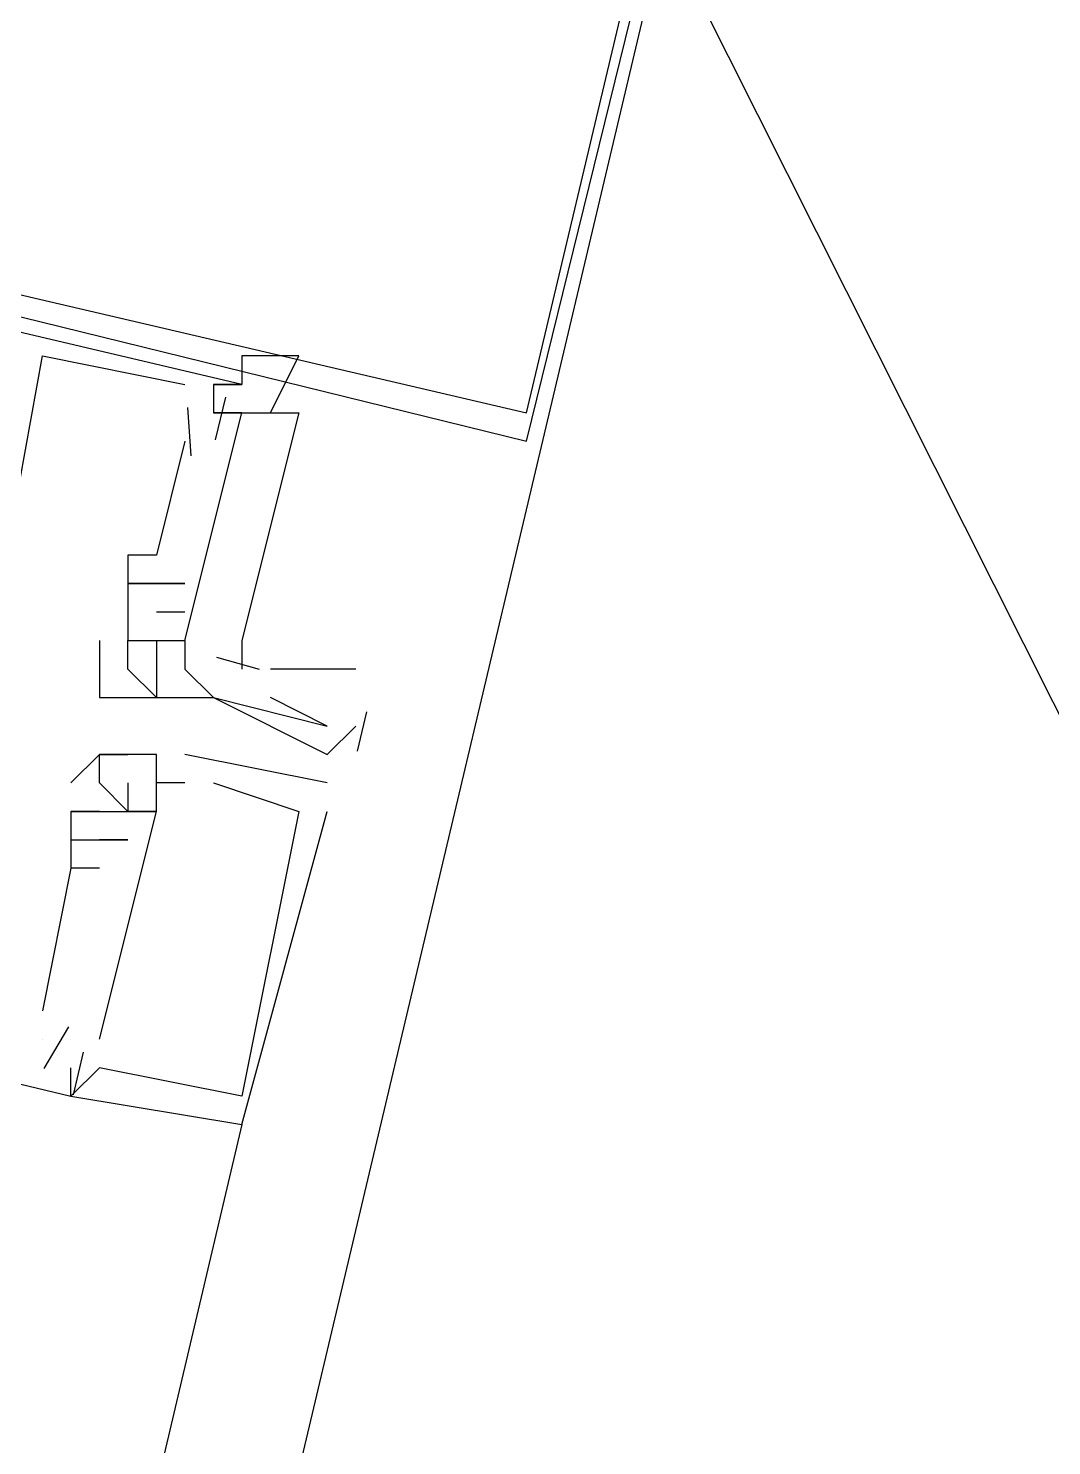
# Model space of a CAD drawing. Header units: feet. Extents: x -84 to 198, y -22 to 181.
# Drawn here: x 123.873 to 124.353, y 143.827 to 144.491 of the extents above; entities that cross this region are included whole.
import ezdxf

# ---------------------------------------------------------------- set-up
doc = ezdxf.new("R2010")
doc.units = ezdxf.units.FT
doc.layers.add('A-LINEA', color=7, linetype='CONTINUOUS')

msp = doc.modelspace()

# ---------------------------------------------------------------- linework, layer by layer
at = {"layer": 'A-LINEA'}
for p, q in [((141.9822, 109.0957), (118.3186, 156.1837)), ((123.88, 144.3378), (123.88, 144.3378)), ((123.88, 144.3378), (123.88, 144.3378)), ((123.88, 144.3378), (123.88, 144.3378)), ((123.9467, 144.3244), (123.9467, 144.3244)), ((123.9467, 144.3244), (123.9467, 144.3244)), ((123.9467, 144.3244), (123.9467, 144.3244)), ((123.96, 144.3244), (123.96, 144.3244)), ((123.96, 144.3244), (123.96, 144.3244)), ((123.96, 144.3244), (123.96, 144.3244)), ((123.9733, 144.3244), (123.9733, 144.3244)), ((123.9733, 144.3244), (123.9733, 144.3244)), ((123.9733, 144.3244), (123.9733, 144.3244)), ((123.9657, 144.3184), (123.9609, 144.2984)), ((123.9657, 144.3184), (123.9609, 144.2984)), ((123.9657, 144.3184), (123.9609, 144.2984)), ((123.9479, 144.3136), (123.9495, 144.2909)), ((123.9479, 144.3136), (123.9495, 144.2909)), ((123.9479, 144.3136), (123.9495, 144.2909)), ((123.96, 144.3111), (123.96, 144.3111)), ((123.96, 144.3111), (123.96, 144.3111)), ((123.96, 144.3111), (123.96, 144.3111)), ((123.9733, 144.3111), (123.9733, 144.3111)), ((123.9733, 144.3111), (123.9733, 144.3111)), ((123.9733, 144.3111), (123.9733, 144.3111)), ((123.9467, 144.2978), (123.9333, 144.2444)), ((123.9467, 144.2978), (123.9333, 144.2444)), ((123.9467, 144.2978), (123.9333, 144.2444)), ((123.9467, 144.2978), (123.9467, 144.2978)), ((123.9467, 144.2978), (123.9467, 144.2978)), ((123.9467, 144.2978), (123.9467, 144.2978)), ((123.92, 144.2444), (123.92, 144.2444)), ((123.92, 144.2444), (123.92, 144.2444)), ((123.92, 144.2444), (123.92, 144.2444)), ((123.9333, 144.2444), (123.9333, 144.2444)), ((123.9333, 144.2444), (123.9333, 144.2444)), ((123.9333, 144.2444), (123.9333, 144.2444)), ((123.92, 144.2311), (123.92, 144.2311)), ((123.92, 144.2311), (123.92, 144.2311)), ((123.92, 144.2311), (123.92, 144.2311)), ((123.92, 144.2311), (123.92, 144.2311)), ((123.92, 144.2311), (123.92, 144.2311)), ((123.92, 144.2311), (123.92, 144.2311)), ((123.92, 144.2311), (123.92, 144.2311)), ((123.92, 144.2311), (123.92, 144.2311)), ((123.92, 144.2311), (123.92, 144.2311)), ((123.9333, 144.2311), (123.9333, 144.2311)), ((123.9333, 144.2311), (123.9333, 144.2311)), ((123.9333, 144.2311), (123.9333, 144.2311)), ((123.9333, 144.2311), (123.9333, 144.2311)), ((123.9333, 144.2311), (123.9333, 144.2311)), ((123.9333, 144.2311), (123.9333, 144.2311)), ((123.9333, 144.2311), (123.9333, 144.2311)), ((123.9333, 144.2311), (123.9333, 144.2311)), ((123.9333, 144.2311), (123.9333, 144.2311)), ((123.9333, 144.2311), (123.9333, 144.2311)), ((123.9333, 144.2311), (123.9333, 144.2311)), ((123.9333, 144.2311), (123.9333, 144.2311)), ((123.9467, 144.2311), (123.9467, 144.2311)), ((123.9467, 144.2311), (123.9467, 144.2311)), ((123.9467, 144.2311), (123.9467, 144.2311)), ((123.9467, 144.2311), (123.9467, 144.2311)), ((123.9467, 144.2311), (123.9467, 144.2311)), ((123.9467, 144.2311), (123.9467, 144.2311)), ((123.92, 144.2178), (123.92, 144.2178)), ((123.92, 144.2178), (123.92, 144.2178)), ((123.92, 144.2178), (123.92, 144.2178)), ((123.92, 144.2178), (123.92, 144.2178)), ((123.92, 144.2178), (123.92, 144.2178)), ((123.92, 144.2178), (123.92, 144.2178)), ((123.9467, 144.2178), (123.9333, 144.2178)), ((123.9333, 144.2178), (123.9333, 144.2178)), ((123.9467, 144.2178), (123.9333, 144.2178)), ((123.9333, 144.2178), (123.9333, 144.2178)), ((123.9467, 144.2178), (123.9333, 144.2178)), ((123.9333, 144.2178), (123.9333, 144.2178)), ((123.9467, 144.2178), (123.9467, 144.2178)), ((123.9467, 144.2178), (123.9467, 144.2178)), ((123.9467, 144.2178), (123.9467, 144.2178)), ((123.9067, 144.2044), (123.9067, 144.2044)), ((123.92, 144.2044), (123.92, 144.2044)), ((123.92, 144.2044), (123.92, 144.2044)), ((123.92, 144.2044), (123.92, 144.2044)), ((123.92, 144.2044), (123.92, 144.2044)), ((123.92, 144.2044), (123.92, 144.2044)), ((123.92, 144.2044), (123.92, 144.2044)), ((123.9333, 144.2044), (123.9333, 144.2044)), ((123.9333, 144.2044), (123.9333, 144.2044)), ((123.9333, 144.2044), (123.9333, 144.2044)), ((123.9333, 144.2044), (123.9333, 144.2044)), ((123.9333, 144.2044), (123.9333, 144.2044)), ((123.9467, 144.2044), (123.9467, 144.2044)), ((123.9467, 144.2044), (123.9467, 144.2044)), ((123.9467, 144.2044), (123.9467, 144.2044)), ((123.9467, 144.2044), (123.9467, 144.2044)), ((123.9615, 144.1967), (123.9814, 144.1911)), ((123.9615, 144.1967), (123.9814, 144.1911)), ((123.9615, 144.1967), (123.9814, 144.1911)), ((123.92, 144.1911), (123.92, 144.1911)), ((123.9333, 144.1911), (123.9333, 144.1911)), ((123.9467, 144.1911), (123.9467, 144.1911)), ((124.0267, 144.1911), (123.9867, 144.1911)), ((123.9067, 144.1778), (123.9067, 144.1778)), ((123.92, 144.1778), (123.92, 144.1778)), ((123.9333, 144.1778), (123.9333, 144.1778)), ((123.9467, 144.1778), (123.9467, 144.1778)), ((123.9467, 144.1778), (123.9467, 144.1778)), ((123.96, 144.1778), (123.96, 144.1778)), ((123.96, 144.1778), (123.96, 144.1778)), ((123.96, 144.1778), (123.96, 144.1778)), ((123.96, 144.1778), (123.96, 144.1778)), ((124.0317, 144.171), (124.0273, 144.1527)), ((124.0133, 144.1644), (124.0133, 144.1644)), ((124.0267, 144.1644), (124.0133, 144.1511)), ((124.0133, 144.1644), (124.0133, 144.1644)), ((124.0267, 144.1644), (124.0267, 144.1644)), ((123.9067, 144.1511), (123.9067, 144.1511)), ((123.9067, 144.1511), (123.9067, 144.1511)), ((123.9067, 144.1511), (123.9067, 144.1511)), ((123.9067, 144.1511), (123.9067, 144.1511)), ((123.9067, 144.1511), (123.9067, 144.1511)), ((123.9067, 144.1511), (123.9067, 144.1511)), ((123.92, 144.1511), (123.92, 144.1511)), ((123.92, 144.1511), (123.92, 144.1511)), ((123.92, 144.1511), (123.92, 144.1511)), ((123.92, 144.1511), (123.92, 144.1511)), ((123.92, 144.1511), (123.92, 144.1511)), ((123.92, 144.1511), (123.92, 144.1511)), ((123.9333, 144.1511), (123.9333, 144.1511)), ((123.9333, 144.1511), (123.9333, 144.1511)), ((123.9333, 144.1511), (123.9333, 144.1511)), ((124.0133, 144.1378), (123.9467, 144.1511)), ((123.9467, 144.1511), (123.9467, 144.1511)), ((124.0133, 144.1378), (123.9467, 144.1511)), ((123.9467, 144.1511), (123.9467, 144.1511)), ((124.0133, 144.1378), (123.9467, 144.1511)), ((123.9467, 144.1511), (123.9467, 144.1511)), ((124.0133, 144.1511), (124.0133, 144.1511)), ((123.8933, 144.1378), (123.8933, 144.1378)), ((123.8933, 144.1378), (123.8933, 144.1378)), ((123.8933, 144.1378), (123.8933, 144.1378)), ((123.9067, 144.1378), (123.9067, 144.1378)), ((123.9067, 144.1378), (123.9067, 144.1378)), ((123.9067, 144.1378), (123.9067, 144.1378)), ((123.92, 144.1378), (123.92, 144.1378)), ((123.92, 144.1378), (123.92, 144.1378)), ((123.92, 144.1378), (123.92, 144.1378)), ((123.9333, 144.1378), (123.9333, 144.1378)), ((123.9333, 144.1378), (123.9333, 144.1378)), ((123.9333, 144.1378), (123.9333, 144.1378)), ((123.9333, 144.1378), (123.9333, 144.1378)), ((123.9333, 144.1378), (123.9333, 144.1378)), ((123.9333, 144.1378), (123.9333, 144.1378)), ((123.9467, 144.1378), (123.9467, 144.1378)), ((123.9467, 144.1378), (123.9467, 144.1378)), ((123.9467, 144.1378), (123.9467, 144.1378)), ((123.9467, 144.1378), (123.9467, 144.1378)), ((123.9467, 144.1378), (123.9467, 144.1378)), ((123.9467, 144.1378), (123.9467, 144.1378)), ((123.96, 144.1378), (123.96, 144.1378)), ((123.96, 144.1378), (123.96, 144.1378)), ((123.96, 144.1378), (123.96, 144.1378)), ((124.0133, 144.1378), (124.0133, 144.1378)), ((124.0133, 144.1378), (124.0133, 144.1378)), ((124.0133, 144.1378), (124.0133, 144.1378)), ((123.8933, 144.1244), (123.8933, 144.1244)), ((123.8933, 144.1244), (123.8933, 144.1244)), ((123.8933, 144.1244), (123.8933, 144.1244)), ((123.8933, 144.1244), (123.8933, 144.1244)), ((123.8933, 144.1244), (123.8933, 144.1244)), ((123.8933, 144.1244), (123.8933, 144.1244)), ((123.8933, 144.1244), (123.8933, 144.1244)), ((123.8933, 144.1244), (123.8933, 144.1244)), ((123.8933, 144.1244), (123.8933, 144.1244)), ((123.9067, 144.1244), (123.9067, 144.1244)), ((123.9067, 144.1244), (123.9067, 144.1244)), ((123.9067, 144.1244), (123.9067, 144.1244)), ((123.9067, 144.1244), (123.9067, 144.1244)), ((123.9067, 144.1244), (123.9067, 144.1244)), ((123.9067, 144.1244), (123.9067, 144.1244)), ((123.92, 144.1244), (123.92, 144.1244)), ((123.92, 144.1244), (123.92, 144.1244)), ((123.92, 144.1244), (123.92, 144.1244)), ((123.92, 144.1244), (123.92, 144.1244)), ((123.92, 144.1244), (123.92, 144.1244)), ((123.92, 144.1244), (123.92, 144.1244)), ((123.92, 144.1244), (123.92, 144.1244)), ((123.92, 144.1244), (123.92, 144.1244)), ((123.92, 144.1244), (123.92, 144.1244)), ((123.9333, 144.1244), (123.9333, 144.1244)), ((123.9333, 144.1244), (123.9333, 144.1244)), ((123.9333, 144.1244), (123.9333, 144.1244)), ((123.9333, 144.1244), (123.9333, 144.1244)), ((123.9333, 144.1244), (123.9333, 144.1244)), ((123.9333, 144.1244), (123.9333, 144.1244)), ((124, 144.1244), (124, 144.1244)), ((124, 144.1244), (124, 144.1244)), ((124, 144.1244), (124, 144.1244)), ((124.0133, 144.1244), (124.0133, 144.1244)), ((124.0133, 144.1244), (124.0133, 144.1244)), ((124.0133, 144.1244), (124.0133, 144.1244)), ((123.8933, 144.1111), (123.8933, 144.1111)), ((123.8933, 144.1111), (123.8933, 144.1111)), ((123.8933, 144.1111), (123.8933, 144.1111)), ((123.8933, 144.1111), (123.8933, 144.1111)), ((123.8933, 144.1111), (123.8933, 144.1111)), ((123.8933, 144.1111), (123.8933, 144.1111)), ((123.9067, 144.1111), (123.9067, 144.1111)), ((123.9067, 144.1111), (123.9067, 144.1111)), ((123.9067, 144.1111), (123.9067, 144.1111)), ((123.9067, 144.1111), (123.9067, 144.1111)), ((123.9067, 144.1111), (123.9067, 144.1111)), ((123.9067, 144.1111), (123.9067, 144.1111)), ((123.9067, 144.1111), (123.9067, 144.1111)), ((123.9067, 144.1111), (123.9067, 144.1111)), ((123.9067, 144.1111), (123.9067, 144.1111)), ((123.92, 144.1111), (123.92, 144.1111)), ((123.92, 144.1111), (123.92, 144.1111)), ((123.92, 144.1111), (123.92, 144.1111)), ((123.92, 144.1111), (123.92, 144.1111)), ((123.92, 144.1111), (123.92, 144.1111)), ((123.92, 144.1111), (123.92, 144.1111)), ((123.9067, 144.0978), (123.8933, 144.0978)), ((123.8933, 144.0978), (123.8933, 144.0978)), ((123.8933, 144.0978), (123.8933, 144.0978)), ((123.9067, 144.0978), (123.8933, 144.0978)), ((123.8933, 144.0978), (123.8933, 144.0978)), ((123.8933, 144.0978), (123.8933, 144.0978)), ((123.9067, 144.0978), (123.8933, 144.0978)), ((123.8933, 144.0978), (123.8933, 144.0978)), ((123.8933, 144.0978), (123.8933, 144.0978)), ((123.9067, 144.0978), (123.9067, 144.0978)), ((123.9067, 144.0978), (123.9067, 144.0978)), ((123.9067, 144.0978), (123.9067, 144.0978)), ((123.88, 144.0311), (123.88, 144.0311)), ((123.88, 144.0311), (123.88, 144.0311)), ((123.88, 144.0311), (123.88, 144.0311)), ((123.8922, 144.0235), (123.8806, 144.004)), ((123.8922, 144.0235), (123.8806, 144.004)), ((123.8922, 144.0235), (123.8806, 144.004)), ((123.88, 144.0178), (123.88, 144.0178)), ((123.88, 144.0178), (123.88, 144.0178)), ((123.88, 144.0178), (123.88, 144.0178)), ((123.8933, 144.0178), (123.8933, 144.0178)), ((123.8933, 144.0178), (123.8933, 144.0178)), ((123.8933, 144.0178), (123.8933, 144.0178)), ((123.8933, 144.0178), (123.8933, 144.0178)), ((123.8933, 144.0178), (123.8933, 144.0178)), ((123.8933, 144.0178), (123.8933, 144.0178)), ((123.9067, 144.0178), (123.9067, 144.0178)), ((123.9067, 144.0178), (123.9067, 144.0178)), ((123.9067, 144.0178), (123.9067, 144.0178)), ((123.9067, 144.0178), (123.9067, 144.0178)), ((123.9067, 144.0178), (123.9067, 144.0178)), ((123.9067, 144.0178), (123.9067, 144.0178)), ((123.9067, 144.0178), (123.9067, 144.0178)), ((123.9067, 144.0178), (123.9067, 144.0178)), ((123.9067, 144.0178), (123.9067, 144.0178)), ((123.899, 144.0117), (123.8943, 143.9917)), ((123.899, 144.0117), (123.8943, 143.9917)), ((123.899, 144.0117), (123.8943, 143.9917)), ((123.8933, 144.0044), (123.8933, 144.0044)), ((123.8933, 144.0044), (123.8933, 144.0044)), ((123.8933, 144.0044), (123.8933, 144.0044)), ((123.9067, 144.0044), (123.9067, 144.0044)), ((123.9067, 144.0044), (123.9067, 144.0044)), ((123.9067, 144.0044), (123.9067, 144.0044)), ((123.9067, 144.0044), (123.9067, 144.0044)), ((123.9067, 144.0044), (123.9067, 144.0044)), ((123.9067, 144.0044), (123.9067, 144.0044)), ((123.8933, 143.9911), (123.8933, 143.9911)), ((123.8933, 143.9911), (123.8933, 143.9911)), ((123.8933, 143.9911), (123.8933, 143.9911)), ((123.8933, 143.9911), (123.8933, 143.9911)), ((123.8933, 143.9911), (123.8933, 143.9911)), ((123.8933, 143.9911), (123.8933, 143.9911)), ((123.9733, 143.9911), (123.9733, 143.9911)), ((123.9733, 143.9911), (123.9733, 143.9911)), ((123.9733, 143.9911), (123.9733, 143.9911)), ((123.9733, 143.9778), (122.4, 137.3111)), ((123.9733, 143.9778), (123.9733, 143.9778)), ((123.9733, 143.9778), (123.9733, 143.9778)), ((123.9733, 143.9778), (123.9733, 143.9778))]:
    msp.add_line(p, q, dxfattribs=at)
for points in [[(110.4133, 148.3911), (124.3067, 145.1111), (120.72, 129.9644)], [(110.4133, 148.3911), (124.3067, 145.1111), (120.72, 129.9644)], [(123.2933, 144.4978), (124.1067, 144.2978), (124.3067, 145.1111), (123.4933, 145.2978), (123.2933, 144.4978)], [(123.3067, 144.4978), (124.1067, 144.3111), (124.2933, 145.0978), (123.4933, 145.2844), (123.3067, 144.4978)], [(123.96, 144.3244), (123.9733, 144.3244), (123.2933, 144.4844), (123.2667, 144.3378), (123.28, 144.3244), (123.2667, 144.2578), (123.28, 144.2444)], [(123.96, 144.3244), (123.9733, 144.3244), (123.2933, 144.4844), (123.2667, 144.3378), (123.28, 144.3244), (123.2667, 144.2578), (123.28, 144.2444)], [(123.96, 144.3244), (123.9733, 144.3244), (123.2933, 144.4844), (123.2667, 144.3378), (123.28, 144.3244), (123.2667, 144.2578), (123.28, 144.2444)], [(123.84, 144.1911), (123.8533, 144.1911), (123.88, 144.3378), (123.9467, 144.3244)], [(123.84, 144.1911), (123.8533, 144.1911), (123.88, 144.3378), (123.9467, 144.3244)], [(123.84, 144.1911), (123.8533, 144.1911), (123.88, 144.3378), (123.9467, 144.3244)], [(123.9733, 144.3111), (123.9867, 144.3111), (124, 144.3378), (123.9733, 144.3378), (123.9733, 144.3244), (123.96, 144.3244), (123.96, 144.3111), (123.9733, 144.3111), (123.96, 144.3111)], [(123.9333, 144.2044), (123.9333, 144.2044), (123.9467, 144.2044), (123.9733, 144.3111), (123.96, 144.3111)], [(123.9333, 144.2044), (123.9333, 144.2044), (123.9467, 144.2044), (123.9733, 144.3111), (123.96, 144.3111)], [(123.9333, 144.2044), (123.9333, 144.2044), (123.9467, 144.2044), (123.9733, 144.3111), (123.96, 144.3111)], [(123.9467, 144.2044), (123.9733, 144.3111), (124, 144.3111), (123.9733, 144.2044), (123.9733, 144.1911)], [(123.9467, 144.2044), (123.9733, 144.3111), (124, 144.3111), (123.9733, 144.2044), (123.9733, 144.1911)], [(123.9467, 144.2044), (123.9733, 144.3111), (124, 144.3111), (123.9733, 144.2044), (123.9733, 144.1911)], [(123.9333, 144.2444), (123.92, 144.2444), (123.92, 144.2178), (123.92, 144.2044)], [(123.9333, 144.2444), (123.92, 144.2444), (123.92, 144.2178), (123.92, 144.2044)], [(123.9333, 144.2444), (123.92, 144.2444), (123.92, 144.2178), (123.92, 144.2044)], [(123.92, 144.2311), (123.92, 144.2311), (123.9333, 144.2311), (123.92, 144.2311), (123.9333, 144.2311), (123.9333, 144.2311), (123.9333, 144.2311), (123.9467, 144.2311), (123.9333, 144.2311)], [(123.92, 144.2311), (123.92, 144.2311), (123.9333, 144.2311), (123.92, 144.2311), (123.9333, 144.2311), (123.9333, 144.2311), (123.9333, 144.2311), (123.9467, 144.2311), (123.9333, 144.2311)], [(123.92, 144.2311), (123.92, 144.2311), (123.9333, 144.2311), (123.92, 144.2311), (123.9333, 144.2311), (123.9333, 144.2311), (123.9333, 144.2311), (123.9467, 144.2311), (123.9333, 144.2311)], [(123.9067, 144.2044), (123.9067, 144.1778), (123.92, 144.1778), (123.9467, 144.1778), (123.96, 144.1778), (124.0133, 144.1511)], [(123.92, 144.2044), (123.9333, 144.2044), (123.9333, 144.1778)], [(123.9333, 144.1778), (123.92, 144.1911), (123.92, 144.2044)], [(123.92, 144.2044), (123.92, 144.2044), (123.92, 144.2044), (123.92, 144.2044), (123.92, 144.2044), (123.9333, 144.2044), (123.9333, 144.2044), (123.9467, 144.2044), (123.9467, 144.1911), (123.9467, 144.1911), (123.96, 144.1778)], [(123.96, 144.1778), (123.96, 144.1778), (123.96, 144.1778), (123.96, 144.1778), (124.0133, 144.1644), (124.0133, 144.1644)], [(124.0133, 144.1644), (123.9867, 144.1778), (123.9867, 144.1778)], [(123.2267, 144.1511), (123.8933, 143.9911), (123.8933, 144.0044)], [(123.2267, 144.1511), (123.8933, 143.9911), (123.8933, 144.0044)], [(123.2267, 144.1511), (123.8933, 143.9911), (123.8933, 144.0044)], [(123.9467, 144.1378), (123.9333, 144.1378), (123.9333, 144.1511), (123.92, 144.1511), (123.9067, 144.1511), (123.8933, 144.1378)], [(123.9467, 144.1378), (123.9333, 144.1378), (123.9333, 144.1511), (123.92, 144.1511), (123.9067, 144.1511), (123.8933, 144.1378)], [(123.9467, 144.1378), (123.9333, 144.1378), (123.9333, 144.1511), (123.92, 144.1511), (123.9067, 144.1511), (123.8933, 144.1378)], [(123.92, 144.1378), (123.92, 144.1244), (123.9067, 144.1378), (123.9067, 144.1511), (123.92, 144.1511)], [(123.92, 144.1378), (123.92, 144.1244), (123.9067, 144.1378), (123.9067, 144.1511), (123.92, 144.1511)], [(123.92, 144.1378), (123.92, 144.1244), (123.9067, 144.1378), (123.9067, 144.1511), (123.92, 144.1511)], [(123.8933, 144.1244), (123.8933, 144.1244), (123.8933, 144.1244), (123.9067, 144.1244), (123.9067, 144.1244), (123.92, 144.1244), (123.92, 144.1244), (123.9333, 144.1244), (123.9333, 144.1378)], [(123.8933, 144.1244), (123.8933, 144.1244), (123.8933, 144.1244), (123.9067, 144.1244), (123.9067, 144.1244), (123.92, 144.1244), (123.92, 144.1244), (123.9333, 144.1244), (123.9333, 144.1378)], [(123.8933, 144.1244), (123.8933, 144.1244), (123.8933, 144.1244), (123.9067, 144.1244), (123.9067, 144.1244), (123.92, 144.1244), (123.92, 144.1244), (123.9333, 144.1244), (123.9333, 144.1378)], [(123.96, 144.1378), (123.96, 144.1378), (124, 144.1244), (124, 144.1244), (123.9733, 143.9911), (123.9733, 143.9911), (123.9067, 144.0044)], [(123.96, 144.1378), (123.96, 144.1378), (124, 144.1244), (124, 144.1244), (123.9733, 143.9911), (123.9733, 143.9911), (123.9067, 144.0044)], [(123.96, 144.1378), (123.96, 144.1378), (124, 144.1244), (124, 144.1244), (123.9733, 143.9911), (123.9733, 143.9911), (123.9067, 144.0044)], [(123.9467, 144.1378), (123.9467, 144.1378), (123.9467, 144.1378), (123.9333, 144.1378), (123.9333, 144.1378)], [(123.9467, 144.1378), (123.9467, 144.1378), (123.9467, 144.1378), (123.9333, 144.1378), (123.9333, 144.1378)], [(123.9467, 144.1378), (123.9467, 144.1378), (123.9467, 144.1378), (123.9333, 144.1378), (123.9333, 144.1378)], [(123.8933, 144.1244), (123.9067, 144.1244), (123.8933, 144.1244), (123.8933, 144.0978), (123.88, 144.0311)], [(123.8933, 144.1244), (123.9067, 144.1244), (123.8933, 144.1244), (123.8933, 144.0978), (123.88, 144.0311)], [(123.8933, 144.1244), (123.9067, 144.1244), (123.8933, 144.1244), (123.8933, 144.0978), (123.88, 144.0311)], [(123.9067, 144.0044), (123.8933, 143.9911), (123.9733, 143.9778), (123.9733, 143.9778), (124.0133, 144.1244)], [(123.9067, 144.0044), (123.8933, 143.9911), (123.9733, 143.9778), (123.9733, 143.9778), (124.0133, 144.1244)], [(123.9067, 144.0044), (123.8933, 143.9911), (123.9733, 143.9778), (123.9733, 143.9778), (124.0133, 144.1244)], [(123.9067, 144.0178), (123.9333, 144.1244), (123.92, 144.1244)], [(123.9067, 144.0178), (123.9333, 144.1244), (123.92, 144.1244)], [(123.9067, 144.0178), (123.9333, 144.1244), (123.92, 144.1244)], [(123.8933, 144.1111), (123.8933, 144.1111), (123.9067, 144.1111)], [(123.8933, 144.1111), (123.8933, 144.1111), (123.9067, 144.1111)], [(123.8933, 144.1111), (123.8933, 144.1111), (123.9067, 144.1111)], [(123.9067, 144.1111), (123.92, 144.1111), (123.9067, 144.1111)], [(123.9067, 144.1111), (123.92, 144.1111), (123.9067, 144.1111)], [(123.9067, 144.1111), (123.92, 144.1111), (123.9067, 144.1111)]]:
    msp.add_lwpolyline(points, dxfattribs=at)

doc.saveas('drawing.dxf')
